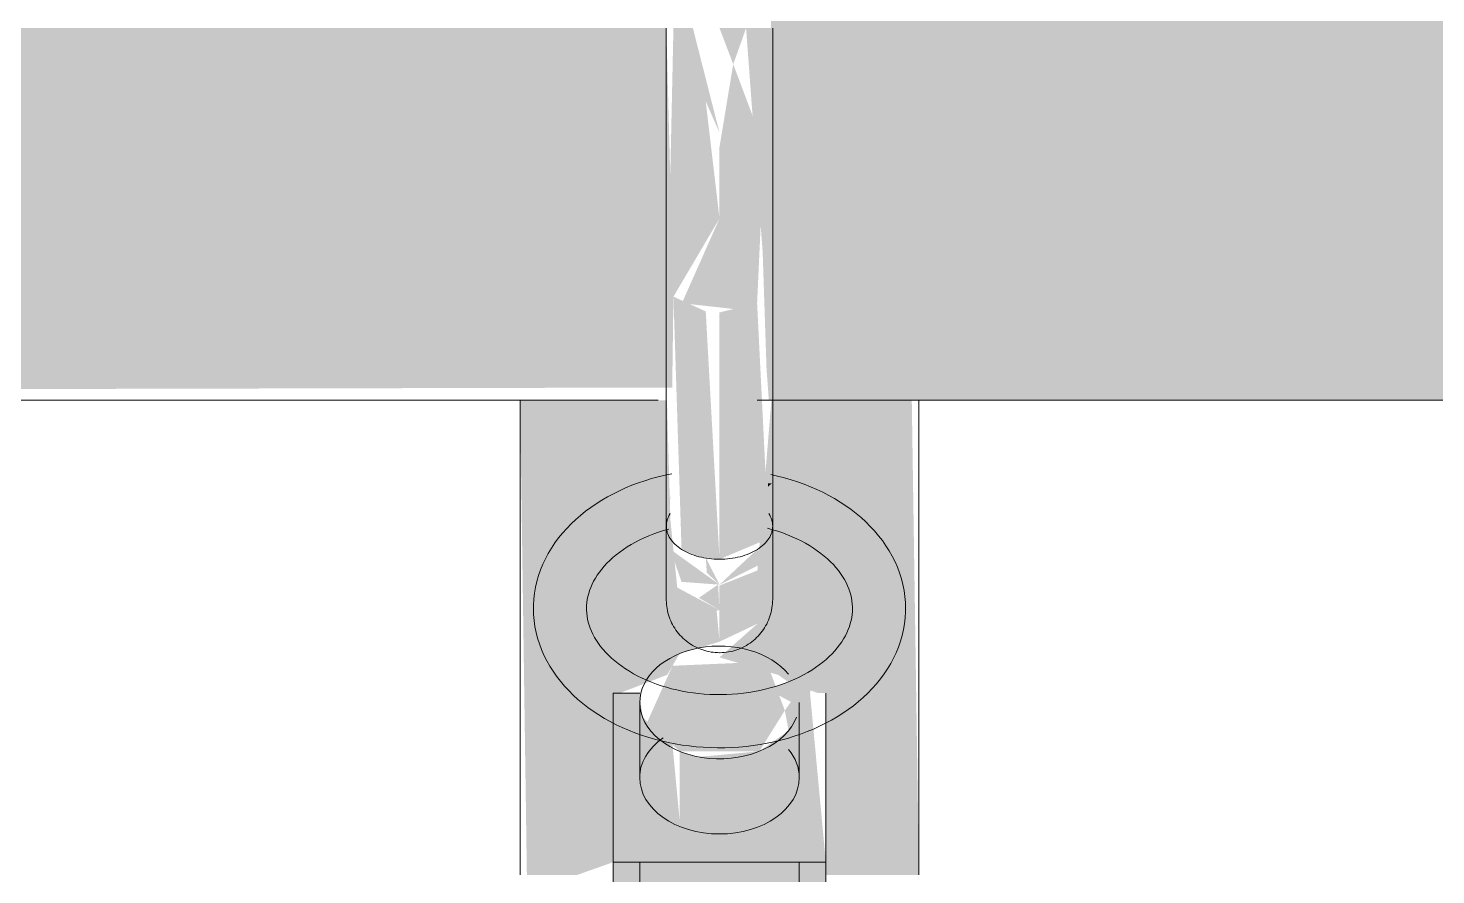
# Model space of a CAD drawing. Header units: inches. Extents: x -55396 to -733, y -290 to 853.
# Drawn here: x -13518.03 to -13511.41, y 282.95 to 286.94 of the extents above; entities that cross this region are included whole.
import ezdxf

# ---------------------------------------------------------------- set-up
doc = ezdxf.new("R2010")
doc.units = ezdxf.units.IN
doc.header["$MEASUREMENT"] = 0
doc.layers.add('Q-SPCQ', color=91, linetype='Continuous', lineweight=9)

# ---------------------------------------------------------------- blocks, each defined once
blk = doc.blocks.new('Basketball_Backstop-Performance_Sports_Systems-3103-Ceiling_Hung - 27_-0_ to 27_-11 7_8_-652462-Section 6')
at = {"layer": 'Q-SPCQ'}
h = blk.add_hatch(color=256, dxfattribs=at)
h.paths.add_polyline_path([(-25603.5999, 286.9375), (-25596.4103, 286.9375), (-25596.4103, 288.6875), (-25597.0438, 288.6137), (-25597.0438, 288.1875), (-25597.2313, 288.1875), (-25597.2313, 288.6875), (-25621.1063, 288.6279), (-25621.1063, 288.1875), (-25621.2938, 288.1875), (-25621.2938, 288.6875), (-25621.9273, 288.6279), (-25621.9273, 286.9375), (-25612.2397, 286.9375)], flags=0)
h.paths.add_polyline_path([(-25595.9273, 286.9375), (-25592.1688, 286.9375), (-25592.1688, 288.6875), (-25595.1063, 288.6193), (-25595.1063, 288.1875), (-25595.2938, 288.1875), (-25595.2938, 288.6875), (-25595.9273, 288.6169), (-25595.9273, 287.3621)], flags=0)
h.paths.add_polyline_path([(-25652.1688, 286.9375), (-25648.4103, 286.9659), (-25648.4103, 288.6875), (-25649.0438, 288.6279), (-25649.0438, 288.1875), (-25649.2313, 288.1886), (-25649.2313, 288.6875), (-25652.1688, 288.6279), (-25652.1688, 287.3904)], flags=0)
h.paths.add_polyline_path([(-25647.9273, 286.9375), (-25622.4103, 286.9942), (-25622.4103, 288.6875), (-25623.0438, 288.6279), (-25623.0438, 288.1875), (-25623.2313, 288.1875), (-25623.2313, 288.6875), (-25647.1063, 288.6279), (-25647.1063, 288.1875), (-25647.2938, 288.1975), (-25647.2938, 288.6875), (-25647.9273, 288.6279), (-25647.9273, 286.9695)], flags=0)
h = blk.add_hatch(color=256, dxfattribs=at)
h.paths.add_polyline_path([(-25596.3456, 286.9375), (-25596.1688, 286.6958), (-25596.0438, 286.9375), (-25596.2938, 286.9375)], flags=0)
h.paths.add_polyline_path([(-25622.0438, 286.9375), (-25622.1688, 286.9375), (-25622.1041, 286.7677)], flags=0)
h.paths.add_polyline_path([(-25647.9523, 286.9375), (-25647.992, 286.9375), (-25647.992, 286.8488)], flags=0)
h.paths.add_polyline_path([(-25622.3853, 285.6745), (-25622.4187, 286.9375), (-25647.9523, 286.9375), (-25647.934, 285.1875), (-25622.3911, 285.2471), (-25622.3857, 285.6437)], flags=0)
h.paths.add_polyline_path([(-25621.992, 285.6437), (-25622.1688, 286.0424), (-25622.3456, 285.6437), (-25622.0721, 285.6131), (-25622.0438, 285.6201)], flags=0)
h.paths.add_polyline_path([(-25603.5999, 285.1875), (-25596.3535, 285.2471), (-25596.3787, 286.0625), (-25596.4103, 286.9375), (-25622.0438, 286.9375), (-25621.9658, 285.8825), (-25621.9477, 285.3352), (-25621.9369, 285.1875), (-25612.2397, 285.1875)], flags=0)
h.paths.add_polyline_path([(-25595.9741, 285.1875), (-25592.1688, 285.2471), (-25592.1688, 286.9375), (-25595.9518, 286.9089), (-25595.9828, 285.2163)], flags=0)
h.paths.add_polyline_path([(-25648.3456, 286.9375), (-25648.1644, 286.7018), (-25648.0438, 286.9375), (-25648.2938, 286.9375)], flags=0)
h.paths.add_polyline_path([(-25648.3614, 285.1875), (-25648.3554, 285.4793), (-25648.4139, 285.5698), (-25648.3951, 286.3428), (-25648.4103, 286.9375), (-25652.1688, 286.9375), (-25652.1688, 285.1875), (-25648.4036, 285.1875)], flags=0)
h.paths.add_polyline_path([(-25622.1688, 286.4459), (-25622.2938, 286.9375), (-25622.3853, 286.9375), (-25622.1858, 286.4846)], flags=0)
for points in [[(-25622.3853, 285.6745), (-25622.1688, 286.0424), (-25622.2335, 286.5928), (-25622.3853, 286.9375), (-25622.4046, 286.0424)], [(-25621.992, 285.6437), (-25621.9584, 286.3791), (-25622.1041, 286.7677), (-25622.1688, 286.3791), (-25622.1688, 286.0424), (-25622.0438, 285.7605)], [(-25622.1688, 284.4395), (-25622.2335, 285.6053), (-25622.3853, 285.6745), (-25622.3472, 284.4861), (-25622.2655, 284.4516)], [(-25622.1688, 284.4395), (-25621.9369, 284.537), (-25621.992, 285.6437), (-25622.1688, 285.6002)], [(-25621.3618, 282.955), (-25621.2313, 282.955), (-25621.2649, 285.1875), (-25621.9249, 285.1875), (-25621.9904, 284.3866), (-25622.1688, 284.3158), (-25622.1688, 284.2004), (-25621.9324, 284.2747), (-25621.9904, 284.1363), (-25622.1688, 283.9781), (-25621.8928, 283.8954), (-25621.844, 283.861), (-25621.7065, 283.8101), (-25621.6688, 283.8101), (-25621.6688, 282.955), (-25621.5059, 282.955)], [(-25621.9402, 284.7808), (-25621.9233, 284.7963), (-25621.9404, 284.7963)], [(-25622.415, 284.6226), (-25622.3979, 284.7428), (-25622.4147, 284.6895)], [(-25621.9813, 283.0146), (-25621.6688, 283.0146), (-25621.7432, 283.8101), (-25621.8331, 283.7685), (-25621.8617, 283.7283), (-25621.844, 283.6333), (-25621.9813, 283.5363), (-25621.9813, 283.1827), (-25622.2658, 283.1562), (-25622.3563, 283.2135), (-25622.3898, 283.5671), (-25622.531, 283.6973), (-25622.5438, 283.8101), (-25622.6688, 283.8101), (-25622.6688, 283.0146), (-25622.0717, 283.0146)], [(-25622.1688, 283.1472), (-25621.9813, 283.1827), (-25621.9813, 283.5363), (-25622.2658, 283.5098), (-25622.3563, 283.5363), (-25622.3563, 283.1827), (-25622.2658, 283.1562)], [(-25622.5438, 280.2291), (-25622.5438, 283.0146), (-25622.6688, 283.0146), (-25622.6688, 280.2291)], [(-25621.7938, 282.3959), (-25621.7938, 283.0146), (-25622.5438, 283.0146), (-25622.5438, 282.3959)], [(-25621.7938, 280.2291), (-25621.6688, 280.2759), (-25621.6688, 283.0146), (-25621.7938, 283.0146), (-25621.7938, 280.2759)]]:
    blk.add_hatch(color=256, dxfattribs=at).paths.add_polyline_path(points, flags=0)
h = blk.add_hatch(color=256, dxfattribs=at)
h.paths.add_polyline_path([(-25622.1688, 284.3199), (-25622.2335, 284.4476), (-25622.2283, 284.3757), (-25622.1751, 284.3258)], flags=0)
h.paths.add_polyline_path([(-25622.1688, 284.2004), (-25622.1754, 284.3204), (-25622.2655, 284.2579), (-25622.1816, 284.208)], flags=0)
h.paths.add_polyline_path([(-25622.8367, 282.955), (-25622.6688, 283.0146), (-25622.6375, 283.8101), (-25622.4147, 283.8958), (-25622.3563, 283.9956), (-25622.1688, 284.0516), (-25622.1822, 284.1979), (-25622.3563, 284.198), (-25622.3995, 284.6226), (-25622.4159, 285.1875), (-25623.1063, 285.1875), (-25623.0743, 282.955), (-25622.9807, 282.955)], flags=0)
h = blk.add_hatch(color=256, dxfattribs=at)
h.paths.add_polyline_path([(-25622.3469, 284.167), (-25622.1688, 284.2004), (-25622.3934, 284.3199)], flags=0)
h.paths.add_polyline_path([(-25622.1688, 284.3199), (-25622.4001, 284.4861), (-25622.3472, 284.3331), (-25622.2655, 284.3271)], flags=0)
h = blk.add_hatch(color=256, dxfattribs=at)
h.paths.add_polyline_path([(-25622.1688, 284.0516), (-25621.9547, 284.1532), (-25621.9248, 284.3158), (-25622.1688, 284.2004)], flags=0)
h.paths.add_polyline_path([(-25622.1688, 284.3199), (-25621.9286, 284.4395), (-25621.992, 284.4854), (-25622.0721, 284.4105)], flags=0)
h = blk.add_hatch(color=256, dxfattribs=at)
h.paths.add_polyline_path([(-25621.9813, 283.5363), (-25621.8617, 283.7283), (-25621.9478, 283.9575), (-25622.3898, 283.9384), (-25622.5074, 283.6756), (-25622.3563, 283.5363)], flags=0)
h.paths.add_polyline_path([(-25622.3369, 283.7211), (-25622.3563, 283.8208), (-25622.1688, 283.7659)], flags=0)
h = blk.add_hatch(color=256, dxfattribs=at)
h.paths.add_polyline_path([(-25622.3369, 283.7211), (-25622.1688, 283.7659), (-25622.3898, 283.8306)], flags=0)
h.paths.add_polyline_path([(-25621.7588, 283.7283), (-25621.7268, 283.8954), (-25621.9478, 283.8306)], flags=0)
for p, q in [((-25622.4188, 285.7488), (-25622.4188, 284.6037)), ((-25621.9188, 284.5881), (-25621.9188, 285.7488)), ((-25648.0383, 285.1875), (-25622.4564, 285.1875)), ((-25623.1063, 285.1875), (-25623.1063, 282.955)), ((-25622.4188, 285.1875), (-25622.4188, 284.5954)), ((-25621.9914, 285.1875), (-25596.2964, 285.1875)), ((-25621.9188, 284.7887), (-25621.9188, 285.1875)), ((-25621.2313, 282.955), (-25621.2313, 285.1875)), ((-25622.5438, 283.8101), (-25622.6688, 283.8101)), ((-25622.6688, 283.8101), (-25622.6688, 283.0146)), ((-25622.5438, 283.7659), (-25622.5438, 283.4124)), ((-25621.7938, 283.4124), (-25621.7938, 283.7659)), ((-25621.6688, 283.8101), (-25621.6688, 283.0146)), ((-25622.6688, 280.2291), (-25622.6688, 283.0146)), ((-25622.6688, 283.0146), (-25622.5438, 283.0146)), ((-25622.5438, 283.0146), (-25621.7938, 283.0146)), ((-25622.5438, 283.0146), (-25622.5438, 280.2291)), ((-25621.7938, 280.2291), (-25621.7938, 283.0146)), ((-25621.7938, 283.0146), (-25621.6688, 283.0146)), ((-25621.6688, 283.0146), (-25621.6688, 280.2291))]:
    blk.add_line(p, q, dxfattribs=at)
at = {"layer": 'Q-SPCQ', "flags": 128}
for points in [[(-25622.4188, 286.9375), (-25622.4188, 286.8575), (-25622.4188, 286.7777), (-25622.4188, 286.6981), (-25622.4188, 286.6189), (-25622.4188, 286.5402), (-25622.4188, 286.4621), (-25622.4188, 286.3848), (-25622.4188, 286.3084), (-25622.4188, 286.233), (-25622.4188, 286.1587), (-25622.4188, 286.0856), (-25622.4188, 286.0139), (-25622.4188, 285.9437), (-25622.4188, 285.8751), (-25622.4188, 285.8082), (-25622.4188, 285.7488)], [(-25621.9188, 285.7488), (-25621.9188, 285.8141), (-25621.9188, 285.8811), (-25621.9188, 285.9499), (-25621.9188, 286.0202), (-25621.9188, 286.092), (-25621.9188, 286.1652), (-25621.9188, 286.2396), (-25621.9188, 286.3151), (-25621.9188, 286.3916), (-25621.9188, 286.469), (-25621.9188, 286.5471), (-25621.9188, 286.6258), (-25621.9188, 286.7051), (-25621.9188, 286.7847), (-25621.9188, 286.8646), (-25621.9188, 286.9375)], [(-25622.3922, 284.8418), (-25622.4246, 284.835), (-25622.4566, 284.8272), (-25622.4882, 284.8186), (-25622.5194, 284.809), (-25622.5501, 284.7986), (-25622.5803, 284.7872), (-25622.6099, 284.7749), (-25622.639, 284.7618), (-25622.6674, 284.7478), (-25622.6951, 284.7329), (-25622.7221, 284.7172), (-25622.7483, 284.7006), (-25622.7737, 284.6832), (-25622.7982, 284.665), (-25622.8219, 284.646), (-25622.8446, 284.6262), (-25622.8663, 284.6057), (-25622.887, 284.5843), (-25622.9067, 284.5623), (-25622.9252, 284.5395), (-25622.9425, 284.516), (-25622.9587, 284.4918), (-25622.9736, 284.4671), (-25622.9871, 284.4417), (-25622.9994, 284.4157), (-25623.0102, 284.3893), (-25623.0196, 284.3624), (-25623.0274, 284.3351), (-25623.0338, 284.3074), (-25623.0386, 284.2795), (-25623.0419, 284.2514), (-25623.0436, 284.2231), (-25623.0438, 284.2079)], [(-25621.2938, 284.2079), (-25621.2946, 284.2361), (-25621.297, 284.2643), (-25621.301, 284.2924), (-25621.3065, 284.3202), (-25621.3136, 284.3477), (-25621.3222, 284.3748), (-25621.3322, 284.4015), (-25621.3437, 284.4277), (-25621.3565, 284.4534), (-25621.3707, 284.4785), (-25621.3862, 284.503), (-25621.4029, 284.5269), (-25621.4208, 284.55), (-25621.4398, 284.5725), (-25621.46, 284.5942), (-25621.4811, 284.6152), (-25621.5033, 284.6354), (-25621.5265, 284.6549), (-25621.5506, 284.6735), (-25621.5755, 284.6913), (-25621.6013, 284.7084), (-25621.6278, 284.7245), (-25621.6552, 284.7399), (-25621.6832, 284.7543), (-25621.7119, 284.7679), (-25621.7412, 284.7807), (-25621.7711, 284.7925), (-25621.8015, 284.8035), (-25621.8325, 284.8135), (-25621.8639, 284.8227), (-25621.8957, 284.8309), (-25621.9279, 284.8382)], [(-25622.7938, 284.2079), (-25622.7934, 284.222), (-25622.7922, 284.2362), (-25622.7902, 284.2503), (-25622.7873, 284.2645), (-25622.7837, 284.2788), (-25622.7792, 284.293), (-25622.7738, 284.3073), (-25622.7675, 284.3216), (-25622.7604, 284.336), (-25622.7523, 284.3502), (-25622.7433, 284.3645), (-25622.7334, 284.3787), (-25622.7225, 284.3927), (-25622.7107, 284.4066), (-25622.698, 284.4204), (-25622.6843, 284.4339), (-25622.6697, 284.4472), (-25622.6542, 284.4602), (-25622.6378, 284.4729), (-25622.6206, 284.4853), (-25622.6025, 284.4972), (-25622.5836, 284.5087), (-25622.5639, 284.5197), (-25622.5435, 284.5303), (-25622.5223, 284.5403), (-25622.5005, 284.5498), (-25622.4781, 284.5587), (-25622.4551, 284.567), (-25622.4315, 284.5746), (-25622.4074, 284.5816)], [(-25622.4188, 284.5954), (-25622.4188, 284.5657), (-25622.4188, 284.5371), (-25622.4188, 284.5096), (-25622.4188, 284.4833), (-25622.4188, 284.4582), (-25622.4188, 284.4345), (-25622.4188, 284.412), (-25622.4188, 284.3908), (-25622.4188, 284.371), (-25622.4188, 284.3527), (-25622.4188, 284.3357), (-25622.4188, 284.3203), (-25622.4188, 284.3063), (-25622.4188, 284.2938), (-25622.4188, 284.2829), (-25622.4188, 284.2735), (-25622.4188, 284.2656), (-25622.4188, 284.2594), (-25622.4188, 284.2547), (-25622.4188, 284.2516), (-25622.4188, 284.2501)], [(-25622.4188, 284.25), (-25622.4188, 284.2508), (-25622.4188, 284.2532), (-25622.4188, 284.2572), (-25622.4188, 284.2628), (-25622.4188, 284.2699), (-25622.4188, 284.2787), (-25622.4188, 284.2889), (-25622.4188, 284.3008), (-25622.4188, 284.3141), (-25622.4188, 284.3289), (-25622.4188, 284.3452), (-25622.4188, 284.363), (-25622.4188, 284.3822), (-25622.4188, 284.4027), (-25622.4188, 284.4247), (-25622.4188, 284.4479), (-25622.4188, 284.4724), (-25622.4188, 284.4982), (-25622.4188, 284.5252), (-25622.4188, 284.5533), (-25622.4188, 284.5825), (-25622.4188, 284.5954)], [(-25621.9433, 284.5851), (-25621.919, 284.5785), (-25621.8952, 284.5712), (-25621.8718, 284.5632), (-25621.8491, 284.5547), (-25621.8269, 284.5455), (-25621.8054, 284.5358), (-25621.7846, 284.5255), (-25621.7645, 284.5147), (-25621.7452, 284.5035), (-25621.7267, 284.4918), (-25621.709, 284.4796), (-25621.6921, 284.4671), (-25621.6761, 284.4543), (-25621.6611, 284.4412), (-25621.6469, 284.4277), (-25621.6336, 284.4141), (-25621.6213, 284.4003), (-25621.61, 284.3863), (-25621.5995, 284.3721), (-25621.59, 284.3579), (-25621.5815, 284.3437), (-25621.5738, 284.3294), (-25621.5671, 284.3151), (-25621.5612, 284.3008), (-25621.5562, 284.2865), (-25621.5521, 284.2722), (-25621.5488, 284.258), (-25621.5464, 284.2438), (-25621.5447, 284.2297), (-25621.5439, 284.2155), (-25621.5438, 284.2079)], [(-25621.9188, 284.5954), (-25621.9188, 284.5657), (-25621.9188, 284.5371), (-25621.9188, 284.5096), (-25621.9188, 284.4833), (-25621.9188, 284.4582), (-25621.9188, 284.4344), (-25621.9188, 284.412), (-25621.9188, 284.3908), (-25621.9188, 284.371), (-25621.9188, 284.3527), (-25621.9188, 284.3357), (-25621.9188, 284.3203), (-25621.9188, 284.3063), (-25621.9188, 284.2938), (-25621.9188, 284.2829), (-25621.9188, 284.2735), (-25621.9188, 284.2656), (-25621.9188, 284.2594), (-25621.9188, 284.2547), (-25621.9188, 284.2516), (-25621.9188, 284.2501)], [(-25621.9188, 284.25), (-25621.9188, 284.2508), (-25621.9188, 284.2532), (-25621.9188, 284.2572), (-25621.9188, 284.2628), (-25621.9188, 284.2699), (-25621.9188, 284.2787), (-25621.9188, 284.2889), (-25621.9188, 284.3008), (-25621.9188, 284.3141), (-25621.9188, 284.3289), (-25621.9188, 284.3452), (-25621.9188, 284.363), (-25621.9188, 284.3822), (-25621.9188, 284.4027), (-25621.9188, 284.4247), (-25621.9188, 284.4479), (-25621.9188, 284.4724), (-25621.9188, 284.4982), (-25621.9188, 284.5252), (-25621.9188, 284.5533), (-25621.9188, 284.5825), (-25621.9188, 284.5954)], [(-25622.1688, 284), (-25622.1788, 284.0002), (-25622.1888, 284.0008), (-25622.1987, 284.0018), (-25622.2086, 284.0032), (-25622.2185, 284.005), (-25622.2282, 284.0072), (-25622.2379, 284.0097), (-25622.2474, 284.0127), (-25622.2569, 284.016), (-25622.2661, 284.0197), (-25622.2753, 284.0238), (-25622.2842, 284.0283), (-25622.293, 284.033), (-25622.3016, 284.0382), (-25622.31, 284.0437), (-25622.3181, 284.0495), (-25622.326, 284.0556), (-25622.3336, 284.062), (-25622.341, 284.0688), (-25622.3481, 284.0758), (-25622.355, 284.0831), (-25622.3615, 284.0907), (-25622.3677, 284.0985), (-25622.3736, 284.1066), (-25622.3792, 284.1149), (-25622.3844, 284.1234), (-25622.3893, 284.1322), (-25622.3938, 284.1411), (-25622.398, 284.1502), (-25622.4018, 284.1594), (-25622.4052, 284.1688), (-25622.4083, 284.1783), (-25622.411, 284.188), (-25622.4133, 284.1977), (-25622.4152, 284.2075), (-25622.4167, 284.2174), (-25622.4178, 284.2273), (-25622.4185, 284.2373), (-25622.4188, 284.2473), (-25622.4188, 284.25)], [(-25621.9188, 284.25), (-25621.919, 284.24), (-25621.9196, 284.23), (-25621.9206, 284.2201), (-25621.922, 284.2102), (-25621.9238, 284.2003), (-25621.926, 284.1906), (-25621.9285, 284.1809), (-25621.9315, 284.1714), (-25621.9348, 284.1619), (-25621.9385, 284.1526), (-25621.9426, 284.1435), (-25621.947, 284.1346), (-25621.9518, 284.1258), (-25621.957, 284.1172), (-25621.9625, 284.1088), (-25621.9683, 284.1007), (-25621.9744, 284.0928), (-25621.9808, 284.0852), (-25621.9876, 284.0778), (-25621.9946, 284.0707), (-25622.0019, 284.0638), (-25622.0095, 284.0573), (-25622.0173, 284.0511), (-25622.0254, 284.0452), (-25622.0337, 284.0396), (-25622.0422, 284.0344), (-25622.051, 284.0295), (-25622.0599, 284.025), (-25622.069, 284.0208), (-25622.0782, 284.017), (-25622.0876, 284.0136), (-25622.0971, 284.0105), (-25622.1067, 284.0078), (-25622.1165, 284.0055), (-25622.1263, 284.0036), (-25622.1362, 284.0021), (-25622.1461, 284.001), (-25622.1561, 284.0003), (-25622.1661, 284), (-25622.1688, 284)], [(-25623.0438, 284.2079), (-25623.043, 284.1796), (-25623.0406, 284.1514), (-25623.0366, 284.1234), (-25623.0311, 284.0956), (-25623.024, 284.0681), (-25623.0154, 284.0409), (-25623.0054, 284.0142), (-25622.9939, 283.988), (-25622.9811, 283.9623), (-25622.9669, 283.9372), (-25622.9514, 283.9127), (-25622.9347, 283.8889), (-25622.9168, 283.8657), (-25622.8978, 283.8432), (-25622.8776, 283.8215), (-25622.8564, 283.8005), (-25622.8343, 283.7803), (-25622.8111, 283.7609), (-25622.787, 283.7422), (-25622.7621, 283.7244), (-25622.7363, 283.7074), (-25622.7097, 283.6912), (-25622.6824, 283.6759), (-25622.6544, 283.6614), (-25622.6257, 283.6478), (-25622.5964, 283.6351), (-25622.5665, 283.6232), (-25622.536, 283.6123), (-25622.5051, 283.6022), (-25622.4737, 283.5931), (-25622.4419, 283.5848), (-25622.4097, 283.5775), (-25622.3772, 283.5711), (-25622.3444, 283.5657), (-25622.3114, 283.5612), (-25622.2782, 283.5576), (-25622.2448, 283.555), (-25622.2114, 283.5533), (-25622.1778, 283.5526), (-25622.1443, 283.5528), (-25622.1108, 283.554), (-25622.0774, 283.5561), (-25622.0441, 283.5591), (-25622.011, 283.5631), (-25621.978, 283.5681), (-25621.9454, 283.574), (-25621.913, 283.5808), (-25621.881, 283.5885), (-25621.8494, 283.5971), (-25621.8182, 283.6067), (-25621.7875, 283.6172), (-25621.7573, 283.6286), (-25621.7276, 283.6408), (-25621.6986, 283.6539), (-25621.6702, 283.668), (-25621.6425, 283.6828), (-25621.6155, 283.6985), (-25621.5893, 283.7151), (-25621.5639, 283.7325), (-25621.5394, 283.7507), (-25621.5157, 283.7697), (-25621.493, 283.7895), (-25621.4713, 283.8101), (-25621.4506, 283.8314), (-25621.4309, 283.8535), (-25621.4124, 283.8763), (-25621.395, 283.8998), (-25621.3789, 283.9239), (-25621.364, 283.9487), (-25621.3504, 283.9741), (-25621.3382, 284), (-25621.3274, 284.0265), (-25621.318, 284.0534), (-25621.3101, 284.0807), (-25621.3038, 284.1083), (-25621.2989, 284.1362), (-25621.2957, 284.1644), (-25621.294, 284.1926), (-25621.2938, 284.2079)], [(-25621.5438, 284.2079), (-25621.5442, 284.1937), (-25621.5454, 284.1796), (-25621.5474, 284.1654), (-25621.5502, 284.1512), (-25621.5539, 284.137), (-25621.5584, 284.1227), (-25621.5638, 284.1084), (-25621.57, 284.0941), (-25621.5772, 284.0798), (-25621.5853, 284.0655), (-25621.5943, 284.0513), (-25621.6042, 284.0371), (-25621.6151, 284.023), (-25621.6269, 284.0091), (-25621.6396, 283.9953), (-25621.6533, 283.9818), (-25621.6679, 283.9685), (-25621.6834, 283.9555), (-25621.6998, 283.9428), (-25621.717, 283.9305), (-25621.7351, 283.9185), (-25621.754, 283.907), (-25621.7737, 283.896), (-25621.7941, 283.8855), (-25621.8152, 283.8754), (-25621.837, 283.866), (-25621.8595, 283.8571), (-25621.8825, 283.8488), (-25621.9061, 283.8411), (-25621.9302, 283.8341), (-25621.9547, 283.8278), (-25621.9796, 283.8221), (-25622.0049, 283.8171), (-25622.0306, 283.8129), (-25622.0564, 283.8093), (-25622.0825, 283.8065), (-25622.1088, 283.8045), (-25622.1352, 283.8031), (-25622.1616, 283.8026), (-25622.1881, 283.8027), (-25622.2145, 283.8037), (-25622.2409, 283.8053), (-25622.2671, 283.8077), (-25622.2931, 283.8109), (-25622.3188, 283.8147), (-25622.3443, 283.8193), (-25622.3695, 283.8246), (-25622.3942, 283.8306), (-25622.4186, 283.8373), (-25622.4424, 283.8446), (-25622.4657, 283.8525), (-25622.4885, 283.8611), (-25622.5107, 283.8702), (-25622.5322, 283.88), (-25622.553, 283.8902), (-25622.573, 283.901), (-25622.5924, 283.9123), (-25622.6109, 283.924), (-25622.6286, 283.9361), (-25622.6455, 283.9486), (-25622.6614, 283.9614), (-25622.6765, 283.9746), (-25622.6907, 283.988), (-25622.7039, 284.0016), (-25622.7163, 284.0155), (-25622.7276, 284.0295), (-25622.7381, 284.0436), (-25622.7476, 284.0578), (-25622.7561, 284.0721), (-25622.7638, 284.0864), (-25622.7705, 284.1007), (-25622.7764, 284.115), (-25622.7814, 284.1293), (-25622.7855, 284.1435), (-25622.7887, 284.1577), (-25622.7912, 284.1719), (-25622.7928, 284.1861), (-25622.7937, 284.2002), (-25622.7938, 284.2079)]]:
    blk.add_lwpolyline(points, dxfattribs=at)
at = {"layer": 'Q-SPCQ'}
for centre, start_param, end_param in [((-25622.1688, 283.7659), 0.523599, 3.141593), ((-25622.1688, 283.7659), 3.141593, 6.021386), ((-25622.1688, 283.4124), 2.356194, 3.141593), ((-25622.1688, 283.4124), 0, 0.523599), ((-25622.1688, 283.4124), 3.141593, 6.283185)]:
    blk.add_ellipse(centre, major_axis=(0.375, 0), ratio=0.707107, start_param=start_param, end_param=end_param, dxfattribs=at)
for points in [[(-25622.415, 284.5683), (-25622.42, 284.5861), (-25622.4199, 284.6046), (-25622.415, 284.6226)], [(-25621.9226, 284.6226), (-25621.9175, 284.6047), (-25621.9176, 284.5863), (-25621.9226, 284.5684)]]:
    blk.add_open_spline(points, degree=3, dxfattribs=at)
for points, knots in [([(-25622.1688, 284.4395), (-25622.2019, 284.4395), (-25622.2681, 284.4477), (-25622.3381, 284.4773), (-25622.3795, 284.5095), (-25622.4022, 284.5367), (-25622.4157, 284.5655), (-25622.4218, 284.6053), (-25622.4128, 284.6352), (-25622.4006, 284.654)], [-1, -1, -1, -1, -0.875, -0.75, -0.6875, -0.625, -0.5625, -0.5, -0.375, -0.375, -0.375, -0.375]), ([(-25621.9369, 284.6539), (-25621.9309, 284.6445), (-25621.9218, 284.6253), (-25621.9158, 284.5854), (-25621.9308, 284.5358), (-25621.9855, 284.4832), (-25622.0695, 284.4477), (-25622.1357, 284.4395), (-25622.1688, 284.4395)], [-0.625, -0.625, -0.625, -0.625, -0.5625, -0.5, -0.375, -0.25, -0.125, 0, 0, 0, 0])]:
    blk.add_open_spline(points, degree=3, knots=knots, dxfattribs=at)

msp = doc.modelspace()

# ---------------------------------------------------------------- block references
at = {"layer": 'Q-SPCQ'}
msp.add_blockref('Basketball_Backstop-Performance_Sports_Systems-3103-Ceiling_Hung - 27_-0_ to 27_-11 7_8_-652462-Section 6', (12107.3926, 0), dxfattribs=at)

doc.saveas('drawing.dxf')
